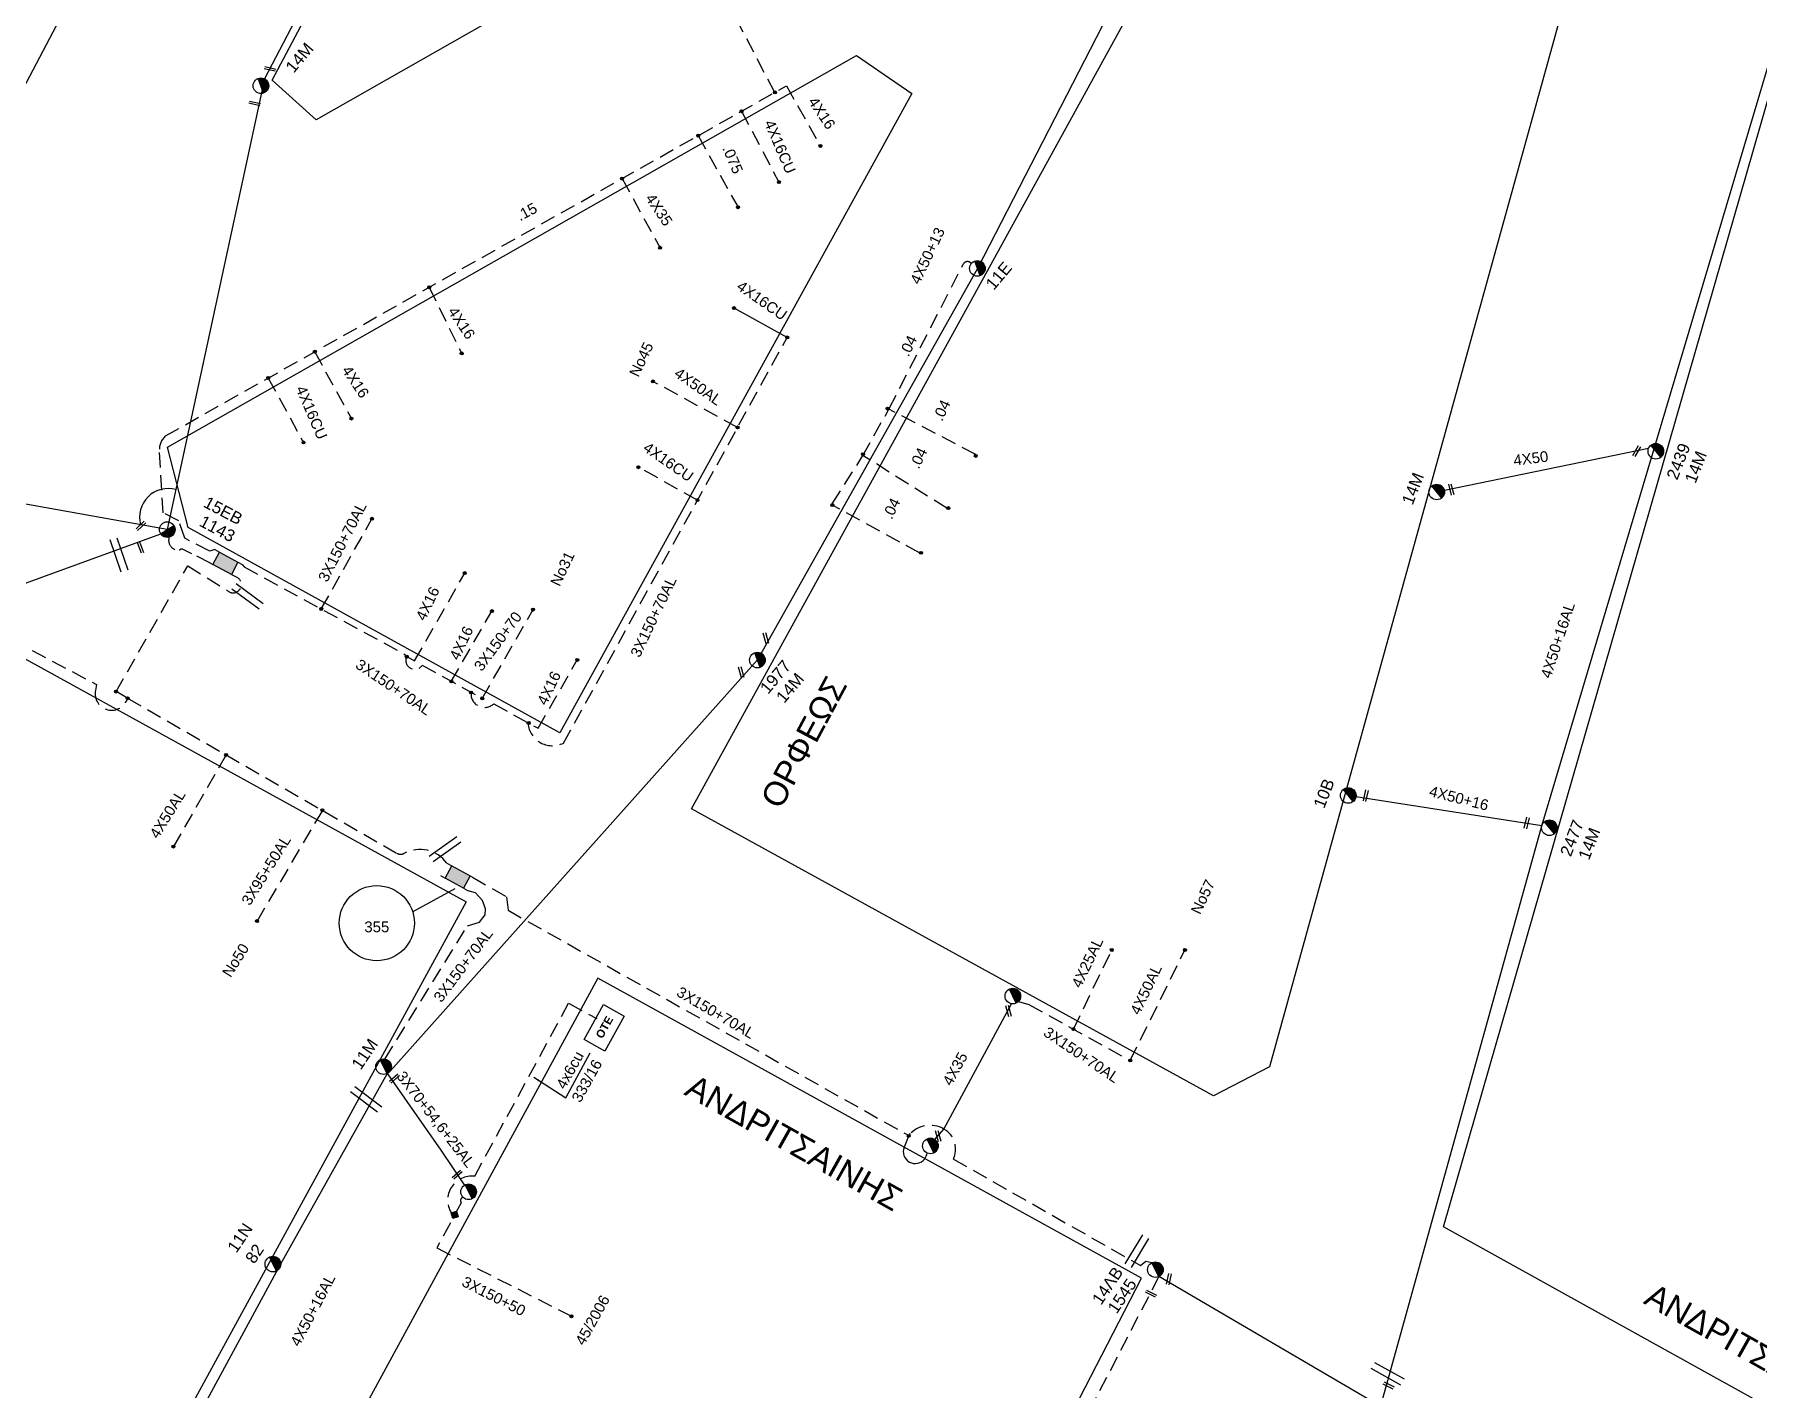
# Model space of a CAD drawing. Header units: millimetres. Extents: x 2101 to 3312, y 775 to 1363.
# Drawn here: x 2861.7 to 3006.3, y 942.5 to 1056.2 of the extents above; entities that cross this region are included whole.
import ezdxf

# ---------------------------------------------------------------- set-up
doc = ezdxf.new("R2010")
doc.units = ezdxf.units.MM
doc.linetypes.add('DASHED', pattern=[19.05, 12.7, -6.35])
for name, color, linetype in [('Link Box 4 Διευθύνσεων', 7, 'Continuous'), ('Pillar OTE', 7, 'Continuous'), ('Άγνωστα', 7, 'Continuous'), ('Γέφυρες Εναέριου Δικτύου', 7, 'Continuous'), ('Γυμνά εναέρια ΧΤ (3Φ)   4x16CU', 7, 'Continuous'), ('Γυμνά εναέρια ΧΤ (3Φ)   4x50AL', 7, 'Continuous'), ('Γυμνά εναέρια ΧΤ και ΦΟΠ (3Φ)   4x50+16AL', 7, 'Continuous'), ('Εναέρια παροχή ΧΤ 4x16', 7, 'SYN_LINE'), ('Επιγραφές - Σχήματα', 7, 'Continuous'), ('Καλώδια ΧΤ   3x150+50CU', 7, 'DASHED'), ('Καλώδια ΧΤ   3x150+70 XLPE', 7, 'DASHED'), ('Καλώδια ΧΤ   3x150+70AL', 7, 'DASHED'), ('Καλώδια ΧΤ   3x150AL+50CU', 7, 'DASHED'), ('Καλώδια ΧΤ   3x150AL+50XLPE', 7, 'DASHED'), ('Καλώδια ΧΤ   3x95+50 AL XLPE', 7, 'DASHED'), ('Μηχανική τομή', 7, 'Continuous'), ('Στύλος ΦΜ', 7, 'Continuous'), ('Στύλος ΦΜ @ 1', 7, 'Continuous'), ('Συνδέσεις', 7, 'Continuous'), ('Συνεστραμμένα ΧΤ   3x70+54.6+25 AL', 7, 'SYN_LINE'), ('Τομή', 7, 'Continuous'), ('Υπόβαθρο ΔΕΗ', 7, 'Continuous'), ('Υπόγεια Καλώδια Δικτύου ΧΤ   .04', 7, 'DASHED'), ('Υπόγεια Καλώδια Δικτύου ΧΤ   .075', 7, 'DASHED'), ('Υπόγεια Καλώδια Δικτύου ΧΤ   .15', 7, 'DASHED'), ('Υπόγεια καλώδια Παροχών ΧΤ   4x6', 7, 'DASHED')]:
    doc.layers.add(name, color=color, linetype=linetype)
doc.styles.add('arial', font='arial.ttf')
doc.styles.get("Standard").update_dxf_attribs({"font": 'arial.ttf'})
doc.linetypes.add('SYN_LINE', pattern='A,0.5,-0.0001,["/\\/\\/\\/",Standard,S=0.1,R=0,X=0,Y=-0.05],-0.25', length=0.7501)
doc.dimstyles.new('ISO-25', dxfattribs={"dimtxt": 2.5, "dimasz": 2.5, "dimexe": 1.25, "dimexo": 0.625, "dimtad": 1, "dimtxsty": 'Standard', "dimcen": 2.5, "dimadec": 0, "dimazin": 0, "dimtfac": 1, "dimtmove": 0, "dimatfit": 3, "dimfxl": 1, "dimarcsym": 0})

# ---------------------------------------------------------------- blocks, each defined once
blk = doc.blocks.new('ΥΠΑΡΧΩΝ ΤΣΙΜΕΝΤΕΝΙΟΣ ΣΤΥΛΟΣ')
at = {"layer": 'Στύλος ΦΜ'}
blk.add_hatch(color=7, dxfattribs=at).paths.add_polyline_path([(-1.29, -2.28, 0.574793), (2.62, 0, 0.268822), (1.3, 2.27)])
at = {"layer": 'Στύλος ΦΜ', "color": 7}
blk.add_line((-1.29, -2.28), (1.3, 2.27), dxfattribs=at)
blk.add_circle((0, 0), 2.62, dxfattribs=at)
at = {"layer": 'Στύλος ΦΜ', "flags": 4}
for tag, p in [('ΑΡΙΘΜΟΣ', (-4.68, 8.05)), ('ΤΥΠΟΣ', (-4.91, 3.03))]:
    blk.add_attdef(tag, p, '', height=4, dxfattribs=at)
blk = doc.blocks.new('ΤΟΜΗ')
at = {"layer": 'Τομή', "ltscale": 40}
for p, q in [((-5.68, 0), (5.68, 0)), ((5.68, -2.33), (-5.68, -2.33))]:
    blk.add_line(p, q, dxfattribs=at)
blk = doc.blocks.new('ΜΗΧΑΝΙΚΗ ΤΟΜΗ')
at = {"layer": 'Μηχανική τομή', "ltscale": 40}
for p, q in [((-1.89, 0.78), (1.89, 0.78)), ((1.89, 0), (-1.89, 0))]:
    blk.add_line(p, q, dxfattribs=at)
blk = doc.blocks.new('LINK BOX 4 ΑΝΑΧΩΡΗΣΕΩΝ')
at = {"layer": 'Link Box 4 Διευθύνσεων', "ltscale": 40}
blk.add_hatch(color=256, dxfattribs=at).paths.add_polyline_path([(-3.54, 0), (-3.54, -4.67), (3.54, -4.67), (3.54, 0)])
for p, q in [((-3.54, 0), (-5.33, 0)), ((5.33, 0), (3.54, 0)), ((-3.54, -4.67), (-5.33, -4.67)), ((5.33, -4.67), (3.54, -4.67))]:
    blk.add_line(p, q, dxfattribs=at)
blk.add_lwpolyline([(-3.54, -4.67), (-3.54, 0), (3.54, 0), (3.54, -4.67)], close=True, dxfattribs=at)
blk = doc.blocks.new('_ΣΥΝΔΕΣΗ')
at = {"layer": 'Συνδέσεις', "linetype": 'SYN_LINE', "ltscale": 40}
blk.add_hatch(color=256, dxfattribs=at).paths.add_polyline_path([(0.5, -0.01, 1), (-0.5, -0.01, 1)])
at = {"layer": 'Συνδέσεις'}
blk.add_circle((0, -0.01), 0.5, dxfattribs=at)
blk = doc.blocks.new('PILLAR ΟΤΕ')
at = {"layer": 'Pillar OTE', "ltscale": 40}
blk.add_lwpolyline([(-3.31, 2.02), (3.39, 2.02), (3.39, -1.99), (-3.31, -1.99)], close=True, dxfattribs=at)
at = {"layer": 'Pillar OTE', "insert": (-1.81, 0.71), "char_height": 1.3575, "width": 109.961, "attachment_point": 1}
blk.add_mtext('{\\fArial|b1|i0|c161|p34;OTE}', dxfattribs=at)
blk = doc.blocks.new('TSONTA XT1')
at = {"ltscale": 40}
h = blk.add_hatch(color=256, dxfattribs=at)
h.dxf.hatch_style = 1
h.paths.add_polyline_path([(595.96, 2487.66), (597.07, 2488.77), (595.96, 2489.87), (594.85, 2488.77)])
blk.add_lwpolyline([(594.85, 2488.77), (595.96, 2489.87), (597.07, 2488.77), (595.96, 2487.66)], close=True, dxfattribs=at)

msp = doc.modelspace()

# ---------------------------------------------------------------- linework, layer by layer
at = {"layer": 'Άγνωστα', "color": 133, "linetype": 'DASHED', "ltscale": 0.1}
for points in [[(2923.8, 1051.33), (2916.32, 1065.61), (2950.08, 1084.87), (2949.45, 1090.33), (2913.21, 1109.43), (2925.3, 1132.76), (2928.01, 1131.41)], [(2910.99, 1044.11), (2914.17, 1038.3)], [(2894.81, 1034.99), (2897.53, 1029.44)], [(2885.2, 1029.57), (2888.28, 1023.97)], [(2881.3, 1027.37), (2884.26, 1021.97)], [(2892.92, 1004), (2893.57, 1003.64), (2897.79, 1011.01)], [(2896.66, 1001.9), (2900.06, 1007.82)], [(2903.94, 997.99), (2907.23, 1003.73)]]:
    msp.add_lwpolyline(points, dxfattribs=at)
at = {"layer": 'Άγνωστα', "color": 27}
for points in [[(2997.09, 1021.47), (2979.96, 1017.95)], [(2988.14, 989.81), (2972.54, 992.25)]]:
    msp.add_lwpolyline(points, dxfattribs=at)
at = {"layer": 'Άγνωστα', "color": 150, "linetype": 'DASHED', "ltscale": 0.1}
msp.add_lwpolyline([(2948.85, 972.75), (2952.11, 979.48)], dxfattribs=at)
at = {"layer": 'Άγνωστα', "color": 150, "ltscale": 40}
msp.add_lwpolyline([(2937.22, 963.49), (2937.98, 964.36), (2943.64, 974.87)], dxfattribs=at)
at = {"layer": 'Άγνωστα', "color": 150}
msp.add_lwpolyline([(2935.03, 963.82), (2934.64, 962.84, 0.883779), (2936.37, 961.88, 0.101176), (2936.58, 962.35, -1.868841)], format="xyb", dxfattribs=at)
at = {"layer": 'Άγνωστα', "color": 5}
msp.add_lwpolyline([(2974.43, 941.21), (2956.01, 951.99)], dxfattribs=at)
at = {"layer": 'Γέφυρες Εναέριου Δικτύου'}
msp.add_arc((2872.93, 1015.68), 2.43, 74.853, 194.7307, dxfattribs=at)
at = {"layer": 'Γυμνά εναέρια ΧΤ (3Φ)   4x16CU', "color": 133, "linetype": 'DASHED', "ltscale": 0.1}
for points in [[(2921.01, 1049.76), (2924.14, 1043.81)], [(2917.31, 1017.13), (2912.36, 1019.89)]]:
    msp.add_lwpolyline(points, dxfattribs=at)
at = {"layer": 'Γυμνά εναέρια ΧΤ (3Φ)   4x16CU', "color": 133, "ltscale": 40}
msp.add_lwpolyline([(2924.84, 1030.78), (2920.38, 1033.24)], dxfattribs=at)
at = {"layer": 'Γυμνά εναέρια ΧΤ (3Φ)   4x50AL', "color": 133, "linetype": 'DASHED', "ltscale": 0.1}
msp.add_lwpolyline([(2920.67, 1023.23), (2913.57, 1027.09)], dxfattribs=at)
at = {"layer": 'Γυμνά εναέρια ΧΤ (3Φ)   4x50AL', "color": 1, "ltscale": 40}
msp.add_lwpolyline([(2788.68, 910.17), (2788.69, 910.56), (2808.95, 947.99), (2820.54, 969.72), (2822.47, 973.29), (2827.83, 998.11), (2872.28, 1014.31)], dxfattribs=at)
at = {"layer": 'Γυμνά εναέρια ΧΤ (3Φ)   4x50AL', "color": 30, "linetype": 'DASHED', "ltscale": 0.1}
msp.add_lwpolyline([(2877.77, 995.75), (2873.35, 988.07)], dxfattribs=at)
at = {"layer": 'Γυμνά εναέρια ΧΤ (3Φ)   4x50AL', "color": 150, "linetype": 'DASHED', "ltscale": 0.1}
msp.add_lwpolyline([(2953.61, 970.12), (2958.2, 979.39)], dxfattribs=at)
at = {"layer": 'Γυμνά εναέρια ΧΤ και ΦΟΠ (3Φ)   4x50+16AL', "color": 2, "ltscale": 40}
msp.add_lwpolyline([(2910.96, 1109.79), (2881, 1052.47), (2872.83, 1014.66), (2829.24, 1022.47), (2789.38, 1043.61)], dxfattribs=at)
at = {"layer": 'Γυμνά εναέρια ΧΤ και ΦΟΠ (3Φ)   4x50+16AL', "color": 27, "ltscale": 40}
for points in [[(2974.79, 941.75), (2988.14, 989.81), (3008.25, 1057.3)], [(2865.88, 922.67), (2882.35, 953.06), (2891.27, 969.01)]]:
    msp.add_lwpolyline(points, dxfattribs=at)
at = {"layer": 'Εναέρια παροχή ΧΤ 4x16', "color": 133, "linetype": 'DASHED', "ltscale": 0.1}
msp.add_lwpolyline([(2924.77, 1051.88), (2927.62, 1046.84)], dxfattribs=at)
at = {"layer": 'Επιγραφές - Σχήματα'}
msp.add_lwpolyline([(2893.41, 982.6), (2896.98, 984.54)], dxfattribs=at)
msp.add_circle((2890.41, 981.64), 3.15, dxfattribs=at)
at = {"layer": 'Καλώδια ΧΤ   3x150+50CU', "ltscale": 0.1}
msp.add_lwpolyline([(2897.65, 958.63, 0.571905), (2897.49, 958.18), (2897.49, 958.18), (2897.49, 958.18), (2895.44, 954.4), (2906.74, 948.66)], format="xyb", dxfattribs=at)
at = {"layer": 'Καλώδια ΧΤ   3x150+70 XLPE', "color": 133, "ltscale": 0.1}
msp.add_lwpolyline([(2899.25, 1000.5), (2903.52, 1007.95)], dxfattribs=at)
at = {"layer": 'Καλώδια ΧΤ   3x150+70AL', "color": 150, "linetype": 'Continuous', "ltscale": 0.1}
msp.add_lwpolyline([(2962.81, 1098.77), (2962.46, 1095.63), (2962.46, 1095.63), (2954.25, 1062.74), (2940.79, 1036.57), (2922.34, 1003.72), (2891.52, 969.23)], dxfattribs=at)
at = {"layer": 'Καλώδια ΧΤ   3x150+70AL', "color": 133, "ltscale": 0.1}
for points in [[(2903.07, 998.52, 0.547975), (2906.07, 996.75), (2924.84, 1030.78)], [(2892.92, 1004, 0.944403), (2894.22, 1003.28), (2899.25, 1000.5)], [(2898.32, 1000.98, 0.696966), (2900.22, 1000.05), (2903.94, 997.99)]]:
    msp.add_lwpolyline(points, format="xyb", dxfattribs=at)
for points in [[(2885.75, 1008), (2890, 1015.57)], [(2879.15, 1011.71), (2879.28, 1011.52), (2892.81, 1004.16)]]:
    msp.add_lwpolyline(points, dxfattribs=at)
at = {"layer": 'Καλώδια ΧΤ   3x150+70AL', "color": 150, "ltscale": 0.1}
msp.add_lwpolyline([(2898.44, 985.5), (2901.29, 983.86), (2901.42, 982.72), (2935.03, 963.82), (2935.19, 963.99, -0.373656), (2938.16, 964.25, -0.359361), (2938.78, 961.85), (2954.48, 952.91), (2954.92, 953.28), (2955.43, 953.16)], format="xyb", dxfattribs=at)
for points in [[(2891.09, 970.24), (2898.01, 981.41), (2899.02, 981.72), (2899.51, 982.34), (2899.54, 982.83), (2899.27, 983.53), (2898.68, 984.18), (2898.08, 984.36)], [(2944.23, 975.07), (2945.11, 974.82), (2945.11, 974.82), (2953.61, 970.12)]]:
    msp.add_lwpolyline(points, dxfattribs=at)
at = {"layer": 'Καλώδια ΧΤ   3x150+70AL', "color": 5, "ltscale": 0.1}
msp.add_lwpolyline([(2956.01, 951.99), (2945.06, 930.85), (2932.9, 906.92), (2925.18, 892.1), (2914.92, 873.71)], dxfattribs=at)
at = {"layer": 'Καλώδια ΧΤ   3x150AL+50CU', "color": 30, "ltscale": 0.1}
msp.add_lwpolyline([(2837.33, 972.24), (2837, 972.46, -0.632181), (2837.23, 974.15), (2837.76, 974.7), (2838.81, 975.05), (2856.44, 1007.2), (2866.89, 1001.66), (2866.8, 1001.17, 0.954865), (2869.51, 1000.51, 1.040782)], format="xyb", dxfattribs=at)
at = {"layer": 'Καλώδια ΧΤ   3x150AL+50XLPE', "color": 30, "ltscale": 0.1}
msp.add_lwpolyline([(2869.51, 1000.51), (2892.13, 987.49, 0.269878), (2892.69, 987.49, -0.377593), (2896.29, 986.66, 0.445553)], format="xyb", dxfattribs=at)
at = {"layer": 'Καλώδια ΧΤ   3x95+50 AL XLPE', "color": 30, "ltscale": 0.1}
for points in [[(2876.45, 1011.85), (2874.9, 1012.63), (2874.17, 1012.99, 0.379375), (2873.85, 1012.91, -0.528456), (2872.99, 1014.02, -0.040993)], [(2869.51, 1000.51), (2868.54, 1001.07), (2874.55, 1011.61), (2877.87, 1009.55, 1.230207), (2878.6, 1010.69, -1.055747)]]:
    msp.add_lwpolyline(points, format="xyb", dxfattribs=at)
msp.add_lwpolyline([(2885.84, 991.1), (2880.36, 981.81)], dxfattribs=at)
at = {"layer": 'Συνεστραμμένα ΧΤ   3x70+54.6+25 AL', "ltscale": 10}
msp.add_lwpolyline([(2891.3, 968.99), (2895.77, 962.59), (2897.75, 959.69)], dxfattribs=at)
at = {"layer": 'Υπόβαθρο ΔΕΗ'}
for points in [[(2856.35, 1138.22), (2895.49, 1117.72), (2848.72, 1028.87), (2808.87, 1050.2), (2856.35, 1138.22)], [(2911.65, 1109.24), (2948.53, 1089.66), (2949.44, 1085.54), (2885.32, 1049.03), (2881.63, 1052.35), (2906.16, 1098.59), (2911.78, 1109.17)], [(2960.82, 1071.27), (2969.97, 1076.46), (2991.73, 1065.13), (2965.29, 969.58), (2960.6, 967.16), (2916.8, 991.24), (2960.82, 1071.27)], [(3008.59, 1055.93), (3067.93, 1023.53), (3067.93, 1022.76), (3018.39, 934.79), (2979.9, 956.15), (3008.59, 1055.93)], [(2930.64, 1054.42), (2935.3, 1051.23), (2905.75, 997.62), (2874.58, 1014.82), (2872.84, 1021.58), (2930.64, 1054.42)], [(2856.72, 1006.11), (2897.9, 983.44), (2849.98, 895.64), (2807.44, 916.73), (2856.65, 1006.14)], [(2954.55, 951.85), (2908.94, 977.03), (2861.51, 889.71), (2909.56, 864.51), (2954.55, 951.85)], [(2906.26, 966.98), (2908.31, 970.76)]]:
    msp.add_lwpolyline(points, dxfattribs=at)
at = {"layer": 'Υπόγεια Καλώδια Δικτύου ΧΤ   .04', "color": 150, "ltscale": 0.1}
msp.add_lwpolyline([(2928.62, 1016.83), (2931.18, 1020.86), (2933.39, 1024.81), (2939.6, 1036.92, -0.540465), (2940.28, 1036.99, -0.829625)], format="xyb", dxfattribs=at)
for points in [[(2940.65, 1020.97), (2933.26, 1024.81)], [(2938.23, 1016.45), (2931.07, 1020.94)], [(2935.94, 1012.7), (2928.73, 1016.65)]]:
    msp.add_lwpolyline(points, dxfattribs=at)
at = {"layer": 'Υπόγεια Καλώδια Δικτύου ΧΤ   .075', "color": 133, "ltscale": 0.1}
msp.add_lwpolyline([(2917.37, 1047.71), (2920.71, 1041.7)], dxfattribs=at)
at = {"layer": 'Υπόγεια Καλώδια Δικτύου ΧΤ   .15', "color": 133, "ltscale": 0.1}
msp.add_lwpolyline([(2876.81, 1012.98), (2876.39, 1012.84), (2874.31, 1013.93), (2873.79, 1015.4), (2872.49, 1016.06), (2872.17, 1021.26, -0.231546), (2872.69, 1022.52), (2924.77, 1051.88)], format="xyb", dxfattribs=at)
at = {"layer": 'Υπόγεια καλώδια Παροχών ΧΤ   4x6', "linetype": 'DASHED', "ltscale": 0.1}
msp.add_lwpolyline([(2896.65, 957.34, -0.626506), (2898.62, 960.41), (2906.5, 974.92), (2908.86, 973.64)], format="xyb", dxfattribs=at)

# ---------------------------------------------------------------- block references
at = {"layer": 'Link Box 4 Διευθύνσεων', "xscale": 0.2499999999999999, "yscale": 0.2499999999999999, "zscale": 0.2499999999999999, "rotation": 151.5135725568224}
for p in [(2877.43, 1011.32), (2896.91, 985)]:
    msp.add_blockref('LINK BOX 4 ΑΝΑΧΩΡΗΣΕΩΝ', p, dxfattribs=at)
at = {"layer": 'Pillar OTE', "xscale": 0.5, "yscale": 0.5, "zscale": 0.5, "rotation": 61}
msp.add_blockref('PILLAR ΟΤΕ', (2909.48, 972.84), dxfattribs=at)
at = {"layer": 'Μηχανική τομή'}
for p, xscale, yscale, zscale, rotation in [((2881.47, 1053.4), 0.2499999999999997, 0.2499999999999997, 0.2499999999999997, 166.798823276745), ((2880.19, 1050.5), 0.2499999999999997, 0.2499999999999997, 0.2499999999999997, 166.798823276745), ((2996, 1021.29), 0.2499999999999996, 0.2499999999999996, 0.2499999999999996, 240.2252486321382), ((2980.44, 1018), 0.2499999999999996, 0.2499999999999996, 0.2499999999999996, 284.619133419394), ((2870.55, 1015.04), 0.2499999999999999, 0.2499999999999999, 0.2499999999999999, 224.2810284042577), ((2870.49, 1013.11), 0.2499999999999998, 0.2499999999999998, 0.2499999999999998, 290.8546327350339), ((2922.94, 1005.52), 0.2499999999999996, 0.2499999999999996, 0.2499999999999996, 285.1860736317992), ((2920.88, 1002.67), 0.2499999999999997, 0.2499999999999997, 0.2499999999999997, 285.1860736317992), ((2973.27, 992.36), 0.2499999999999996, 0.2499999999999996, 0.2499999999999996, 257.0310363088864), ((2986.77, 990.06), 0.2499999999999996, 0.2499999999999996, 0.2499999999999996, 257.0310363088863), ((2943.3, 974.24), 0.2499999999999996, 0.2499999999999996, 0.2499999999999996, 285.1860736317992), ((2891.95, 968.54), 0.2499999999999998, 0.2499999999999998, 0.2499999999999998, 41.70926547015227), ((2937.41, 963.75), 0.2499999999999996, 0.2499999999999996, 0.2499999999999996, 285.1860736317992), ((2897.21, 960.47), 0.2499999999999998, 0.2499999999999998, 0.2499999999999998, 41.70926547015227), ((2956.75, 951.8), 0.2499999999999996, 0.2499999999999996, 0.2499999999999996, 257.0310363088863), ((2955.4, 950.65), 0.2499999999999996, 0.2499999999999996, 0.2499999999999996, 154.0620726177442), ((2975.33, 942.94), 0.2499999999999996, 0.2499999999999996, 0.2499999999999996, 154.0620726177442)]:
    msp.add_blockref('ΜΗΧΑΝΙΚΗ ΤΟΜΗ', p, dxfattribs=dict(at, xscale=xscale, yscale=yscale, zscale=zscale, rotation=rotation))
at = {"layer": 'Στύλος ΦΜ @ 1', "ltscale": 40}
ref = msp.add_blockref('ΥΠΑΡΧΩΝ ΤΣΙΜΕΝΤΕΝΙΟΣ ΣΤΥΛΟΣ', (2880.69, 1051.89), dxfattribs=dict(at, xscale=0.2499999999999999, yscale=0.2499999999999999, zscale=0.2499999999999999, rotation=49.9298264071929))
ref.add_attrib('ΤΥΠΟΣ', '14M', (2883.43, 1052.89), dxfattribs={"layer": 'Στύλος ΦΜ', "height": 1, "rotation": 49.9298, "flags": 4})
ref = msp.add_blockref('ΥΠΑΡΧΩΝ ΤΣΙΜΕΝΤΕΝΙΟΣ ΣΤΥΛΟΣ', (2940.79, 1036.57), dxfattribs=dict(at, xscale=0.2499999999999999, yscale=0.2499999999999999, zscale=0.2499999999999999, rotation=49.9298264071929))
ref.add_attrib('ΤΥΠΟΣ', '11E', (2942.16, 1034.68), dxfattribs={"layer": 'Στύλος ΦΜ', "height": 1, "rotation": 49.9298, "flags": 4})
ref = msp.add_blockref('ΥΠΑΡΧΩΝ ΤΣΙΜΕΝΤΕΝΙΟΣ ΣΤΥΛΟΣ', (2997.7, 1021.23), dxfattribs=dict(at, xscale=0.2499999999999999, yscale=0.2499999999999999, zscale=0.2499999999999999, rotation=68.74666842717349))
ref.add_attrib('ΤΥΠΟΣ', '14M', (3001.02, 1018.46), dxfattribs={"layer": 'Στύλος ΦΜ', "height": 1, "rotation": 68.7467, "flags": 4})
ref.add_attrib('ΑΡΙΘΜΟΣ', '2439', (2999.49, 1018.75), dxfattribs={"layer": 'Στύλος ΦΜ', "height": 1, "rotation": 68.7467, "flags": 4})
ref = msp.add_blockref('ΥΠΑΡΧΩΝ ΤΣΙΜΕΝΤΕΝΙΟΣ ΣΤΥΛΟΣ', (2979.32, 1017.81), dxfattribs=dict(at, xscale=0.2499999999999999, yscale=0.2499999999999999, zscale=0.2499999999999999, rotation=68.74666842717349))
ref.add_attrib('ΤΥΠΟΣ', '14M', (2977.29, 1016.65), dxfattribs={"layer": 'Στύλος ΦΜ', "height": 1, "rotation": 68.7467, "flags": 4})
ref = msp.add_blockref('ΥΠΑΡΧΩΝ ΤΣΙΜΕΝΤΕΝΙΟΣ ΣΤΥΛΟΣ', (2872.83, 1014.66), dxfattribs=dict(at, xscale=0.2499999999999999, yscale=0.2499999999999999, zscale=0.2499999999999999, rotation=332.1162570386498))
ref.add_attrib('ΤΥΠΟΣ', '1143', (2875.43, 1015.02), dxfattribs={"layer": 'Στύλος ΦΜ', "height": 1, "rotation": 332.1163, "flags": 4})
ref.add_attrib('ΑΡΙΘΜΟΣ', '15EB', (2875.78, 1016.61), dxfattribs={"layer": 'Στύλος ΦΜ', "height": 1, "rotation": 332.1163, "flags": 4})
ref = msp.add_blockref('ΥΠΑΡΧΩΝ ΤΣΙΜΕΝΤΕΝΙΟΣ ΣΤΥΛΟΣ', (2922.34, 1003.71), dxfattribs=dict(at, xscale=0.2499999999999999, yscale=0.2499999999999999, zscale=0.2499999999999999, rotation=49.9298264071929))
ref.add_attrib('ΤΥΠΟΣ', '14M', (2924.58, 1000.02), dxfattribs={"layer": 'Στύλος ΦΜ', "height": 1, "rotation": 49.9298, "flags": 4})
ref.add_attrib('ΑΡΙΘΜΟΣ', '1977', (2923.23, 1000.79), dxfattribs={"layer": 'Στύλος ΦΜ', "height": 1, "rotation": 49.9298, "flags": 4})
ref = msp.add_blockref('ΥΠΑΡΧΩΝ ΤΣΙΜΕΝΤΕΝΙΟΣ ΣΤΥΛΟΣ', (2971.9, 992.35), dxfattribs=dict(at, xscale=0.2499999999999999, yscale=0.2499999999999999, zscale=0.2499999999999999, rotation=68.74666842717349))
ref.add_attrib('ΤΥΠΟΣ', '10B', (2969.87, 991.19), dxfattribs={"layer": 'Στύλος ΦΜ', "height": 1, "rotation": 68.7467, "flags": 4})
ref = msp.add_blockref('ΥΠΑΡΧΩΝ ΤΣΙΜΕΝΤΕΝΙΟΣ ΣΤΥΛΟΣ', (2988.77, 989.64), dxfattribs=dict(at, xscale=0.2499999999999999, yscale=0.2499999999999999, zscale=0.2499999999999999, rotation=68.74666842717349))
ref.add_attrib('ΤΥΠΟΣ', '14M', (2992.09, 986.86), dxfattribs={"layer": 'Στύλος ΦΜ', "height": 1, "rotation": 68.7467, "flags": 4})
ref.add_attrib('ΑΡΙΘΜΟΣ', '2477', (2990.56, 987.15), dxfattribs={"layer": 'Στύλος ΦΜ', "height": 1, "rotation": 68.7467, "flags": 4})
at = {"layer": 'Στύλος ΦΜ @ 1', "ltscale": 40, "xscale": 0.2499999999999999, "yscale": 0.2499999999999999, "zscale": 0.2499999999999999, "rotation": 56.11631112796076}
for p in [(2943.76, 975.52), (2936.85, 962.95), (2898.11, 959.1)]:
    msp.add_blockref('ΥΠΑΡΧΩΝ ΤΣΙΜΕΝΤΕΝΙΟΣ ΣΤΥΛΟΣ', p, dxfattribs=at)
at = {"layer": 'Στύλος ΦΜ @ 1', "ltscale": 40}
ref = msp.add_blockref('ΥΠΑΡΧΩΝ ΤΣΙΜΕΝΤΕΝΙΟΣ ΣΤΥΛΟΣ', (2890.98, 969.6), dxfattribs=dict(at, xscale=0.2499999999999999, yscale=0.2499999999999999, zscale=0.2499999999999999, rotation=56.11631112796076))
ref.add_attrib('ΤΥΠΟΣ', '11M', (2889.05, 969.25), dxfattribs={"layer": 'Στύλος ΦΜ', "height": 1, "rotation": 56.1163, "flags": 4})
ref = msp.add_blockref('ΥΠΑΡΧΩΝ ΤΣΙΜΕΝΤΕΝΙΟΣ ΣΤΥΛΟΣ', (2881.69, 953.04), dxfattribs=dict(at, xscale=0.2499999999999999, yscale=0.2499999999999999, zscale=0.2499999999999999, rotation=56.11631112796076))
ref.add_attrib('ΤΥΠΟΣ', '11N', (2878.63, 953.9), dxfattribs={"layer": 'Στύλος ΦΜ', "height": 1, "rotation": 56.1163, "flags": 4})
ref.add_attrib('ΑΡΙΘΜΟΣ', '82', (2880.13, 952.99), dxfattribs={"layer": 'Στύλος ΦΜ', "height": 1, "rotation": 56.1163, "flags": 4})
ref = msp.add_blockref('ΥΠΑΡΧΩΝ ΤΣΙΜΕΝΤΕΝΙΟΣ ΣΤΥΛΟΣ', (2955.72, 952.57), dxfattribs=dict(at, xscale=0.2499999999999999, yscale=0.2499999999999999, zscale=0.2499999999999999, rotation=56.11631112796076))
ref.add_attrib('ΤΥΠΟΣ', '14ΛΒ', (2951.16, 949.53), dxfattribs={"layer": 'Στύλος ΦΜ', "height": 1, "rotation": 56.1163, "flags": 4})
ref.add_attrib('ΑΡΙΘΜΟΣ', '1545', (2952.47, 948.8), dxfattribs={"layer": 'Στύλος ΦΜ', "height": 1, "rotation": 56.1163, "flags": 4})
at = {"layer": 'Συνδέσεις', "xscale": 0.25, "yscale": 0.25, "zscale": 0.25}
for p in [(2923.8, 1051.34), (2921.01, 1049.76), (2917.37, 1047.71), (2927.62, 1046.84), (2910.99, 1044.11), (2924.14, 1043.81), (2920.71, 1041.7), (2914.17, 1038.3), (2894.81, 1034.99), (2920.38, 1033.24), (2885.21, 1029.58), (2924.84, 1030.78), (2897.53, 1029.44), (2881.3, 1027.38), (2913.57, 1027.09), (2888.28, 1023.97), (2933.26, 1024.81), (2920.67, 1023.23), (2884.26, 1021.97), (2931.19, 1020.98), (2912.36, 1019.89), (2940.65, 1020.84), (2917.31, 1017.13), (2928.62, 1016.71), (2890, 1015.57), (2938.36, 1016.46), (2936.07, 1012.71), (2897.79, 1011.01), (2885.75, 1008), (2903.52, 1007.95), (2900.06, 1007.82), (2892.92, 1004), (2907.23, 1003.73), (2868.54, 1001.07), (2896.67, 1001.92), (2898.32, 1000.99), (2869.51, 1000.51), (2899.25, 1000.5), (2903.15, 998.43), (2877.77, 995.76), (2885.85, 991.11), (2873.35, 988.07), (2880.36, 981.81), (2952.06, 979.39), (2958.2, 979.39), (2948.85, 972.75), (2953.61, 970.12), (2935.03, 963.8), (2906.74, 948.66)]:
    msp.add_blockref('_ΣΥΝΔΕΣΗ', p, dxfattribs=at)
at = {"layer": 'Συνδέσεις', "xscale": 0.3075184835441075, "yscale": 0.3075184835441075, "zscale": 0.3075184835441075, "rotation": 61.46615769281409}
msp.add_blockref('TSONTA XT1', (3481.78, 430.58), dxfattribs=at)
at = {"layer": 'Τομή'}
for p, xscale, yscale, zscale, rotation in [((2869.06, 1012.63), 0.2499999999999993, 0.2499999999999993, 0.2499999999999993, 288.6517434868196), ((2879.74, 1009.29), 0.2499999999999992, 0.2499999999999992, 0.2499999999999992, 323.354458449245), ((2896.3, 987.61), 0.2499999999999993, 0.2499999999999993, 0.2499999999999993, 215.5066499255374), ((2889.69, 967.09), 0.2499999999999992, 0.2499999999999992, 0.2499999999999992, 323.0283397732939), ((2953.92, 954.28), 0.2499999999999992, 0.2499999999999992, 0.2499999999999992, 58.84953551438102), ((2975.35, 944.09), 0.2499999999999992, 0.2499999999999992, 0.2499999999999992, 331.0237046617917)]:
    msp.add_blockref('ΤΟΜΗ', p, dxfattribs=dict(at, xscale=xscale, yscale=yscale, zscale=zscale, rotation=rotation))

# ---------------------------------------------------------------- texts
at = {"layer": 'Άγνωστα', "ltscale": 40, "char_height": 0.9, "attachment_point": 1, "style": 'arial'}
for s, insert, width, rotation in [('4X35', (2913.64, 1042.96), 69.1904, 303.9454), ('4X50+13', (2935.1, 1035.54), 69.1904, 64.4927), ('No45', (2911.54, 1027.77), 69.1904, 64.4927), ('4X50', (2985.7, 1020.9), 69.1904, 7.1888), ('No31', (2904.93, 1010.21), 69.1904, 64.4927), ('4X50+16', (2978.84, 993.18), 69.1904, 345.8546), ('No57', (2958.65, 982.69), 69.1904, 64.4927), ('No50', (2877.38, 977.5), 69.1904, 57.6588), ('4X25AL', (2948.64, 976.51), 69.1904, 64.4927), ('4X35', (2937.81, 968.35), 69.1904, 61.1552), ('3X150+50 ', (2897.86, 952.06), 69.1904, 333), ('45/2006', (2907, 946.57), 5.4932, 61)]:
    msp.add_mtext(s, dxfattribs=dict(at, insert=insert, width=width, rotation=rotation))
at = {"layer": 'Άγνωστα', "ltscale": 40, "char_height": 0.9, "attachment_point": 1, "rotation": 61, "style": 'arial'}
for s, insert in [('4x6cu', (2905.4, 968.07)), ('333/16', (2906.7, 966.95))]:
    msp.add_mtext_dynamic_manual_height_columns(s, width=1.8, gutter_width=12.5, heights=[0.118], dxfattribs=dict(at, insert=insert))
at = {"layer": 'Γυμνά εναέρια ΧΤ (3Φ)   4x16CU', "ltscale": 40, "char_height": 0.9, "width": 69.1904, "attachment_point": 1, "style": 'arial'}
for insert, rotation in [((2923.71, 1049.14), 293.2884), ((2921.03, 1035.61), 325.1216), ((2884.42, 1026.84), 293.2884), ((2913.18, 1022.07), 325.1216)]:
    msp.add_mtext('4X16CU', dxfattribs=dict(at, insert=insert, rotation=rotation))
at = {"layer": 'Γυμνά εναέρια ΧΤ (3Φ)   4x50AL', "ltscale": 40, "char_height": 0.9, "width": 69.1904, "attachment_point": 1, "style": 'arial'}
for insert, rotation in [((2915.79, 1028.31), 325.1216), ((2871.29, 989.13), 58.133), ((2953.56, 974.25), 64.4927)]:
    msp.add_mtext('4X50AL', dxfattribs=dict(at, insert=insert, rotation=rotation))
at = {"layer": 'Γυμνά εναέρια ΧΤ και ΦΟΠ (3Φ)   4x50+16AL', "ltscale": 40, "char_height": 0.9, "width": 69.1904, "attachment_point": 1, "style": 'arial'}
for insert, rotation in [((2988.01, 1002.39), 71.7616), ((2883.1, 946.46), 62.3358)]:
    msp.add_mtext('4X50+16AL', dxfattribs=dict(at, insert=insert, rotation=rotation))
at = {"layer": 'Εναέρια παροχή ΧΤ 4x16', "ltscale": 40, "char_height": 0.9, "width": 69.1904, "attachment_point": 1, "style": 'arial'}
for insert, rotation in [((2927.3, 1051.07), 303.9454), ((2897.08, 1033.46), 303.9454), ((2888.18, 1028.53), 303.9454), ((2893.63, 1007.32), 64.4927), ((2896.46, 1004.01), 64.4927), ((2903.81, 1000.23), 64.4927)]:
    msp.add_mtext('4X16', dxfattribs=dict(at, insert=insert, rotation=rotation))
at = {"layer": 'Επιγραφές - Σχήματα', "ltscale": 40, "char_height": 2, "width": 28.8889, "attachment_point": 1, "style": 'arial'}
for s, insert, rotation in [('OPΦEΩΣ', (2922.52, 992.04), 61.8474), ('ANΔPITΣAINHΣ', (2917.08, 969.04), 330.7348), ('ANΔPITΣAINHΣ', (2997.56, 951.52), 330.7348)]:
    msp.add_mtext(s, dxfattribs=dict(at, insert=insert, rotation=rotation))
at = {"layer": 'Επιγραφές - Σχήματα', "insert": (2889.36, 981.78), "char_height": 0.9, "width": 8.5591, "attachment_point": 1}
msp.add_mtext('355', dxfattribs=at)
at = {"layer": 'Καλώδια ΧΤ   3x150+70 XLPE', "ltscale": 40, "insert": (2898.49, 1003.23), "char_height": 0.9, "width": 69.1904, "attachment_point": 1, "rotation": 53.6202, "style": 'arial'}
msp.add_mtext('3X150+70', dxfattribs=at)
at = {"layer": 'Καλώδια ΧΤ   3x150+70AL', "ltscale": 40, "char_height": 0.9, "width": 69.1904, "attachment_point": 1, "style": 'arial'}
for insert, rotation in [((2885.44, 1010.59), 62.7187), ((2911.64, 1004.24), 64.5868), ((2889.04, 1003.86), 326.0007), ((2895.1, 975.46), 53.1038), ((2915.92, 976.37), 329.6524), ((2946.75, 973.01), 326.0007)]:
    msp.add_mtext('3X150+70AL', dxfattribs=dict(at, insert=insert, rotation=rotation))
at = {"layer": 'Καλώδια ΧΤ   3x95+50 AL XLPE', "ltscale": 40, "insert": (2879, 983.52), "char_height": 0.9, "width": 69.1904, "attachment_point": 1, "rotation": 58.133, "style": 'arial'}
msp.add_mtext('3X95+50AL', dxfattribs=at)
at = {"layer": 'Συνεστραμμένα ΧΤ   3x70+54.6+25 AL', "ltscale": 40, "insert": (2892.72, 969.34), "char_height": 0.9, "width": 69.1904, "attachment_point": 1, "rotation": 307.7069, "style": 'arial'}
msp.add_mtext('3X70+54,6+25AL', dxfattribs=at)
at = {"layer": 'Υπόγεια Καλώδια Δικτύου ΧΤ   .04', "color": 0, "ltscale": 40, "char_height": 0.9, "width": 69.1904, "attachment_point": 1, "rotation": 64.4927, "style": 'arial'}
for insert in [(2934.2, 1029.48), (2937.01, 1024.07), (2935.06, 1020.06), (2932.79, 1015.83)]:
    msp.add_mtext('.04', dxfattribs=dict(at, insert=insert))
at = {"layer": 'Υπόγεια Καλώδια Δικτύου ΧΤ   .075', "ltscale": 40, "insert": (2920.2, 1047.01), "char_height": 0.9, "width": 69.1904, "attachment_point": 1, "rotation": 293.2884, "style": 'arial'}
msp.add_mtext('.075', dxfattribs=at)
at = {"layer": 'Υπόγεια Καλώδια Δικτύου ΧΤ   .15', "ltscale": 40, "insert": (2902, 1041.31), "char_height": 0.9, "width": 69.1904, "attachment_point": 1, "rotation": 27.9945, "style": 'arial'}
msp.add_mtext('.15', dxfattribs=at)

# ---------------------------------------------------------------- leaders
at = {"layer": 'Επιγραφές - Σχήματα', "ltscale": 40}
msp.add_leader([(2903.57, 968.71), (2906.26, 966.98)], dimstyle='ISO-25', override={"dimasz": 0.5, "dimtad": 0}, dxfattribs=at)

doc.saveas('drawing.dxf')
